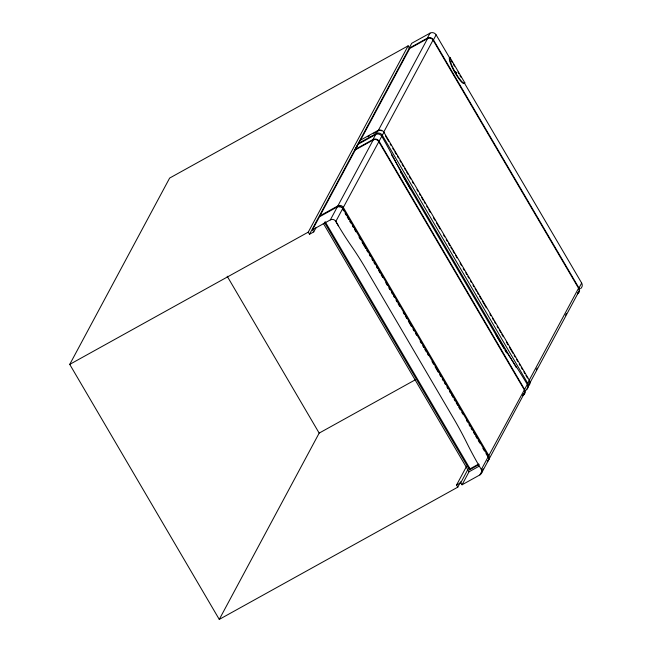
<?xml version="1.0" encoding="UTF-8"?>
<svg xmlns="http://www.w3.org/2000/svg" width="652" height="652" viewBox="0 0 652 652"><rect width="100%" height="100%" fill="white"/><g stroke="black" fill="none" stroke-linecap="round" stroke-linejoin="round"><path stroke-width="0.98" d="M460.671 481.787L457.786 487.158L219.276 619.4L69.74 364.387L169.634 178.077L408.144 45.836L409.391 47.963L309.496 234.264L308.249 232.145L408.144 45.836M522.749 394.99A4.018 3.912 28.2 0 0 524.184 389.651L378.673 141.5A4.018 3.912 28.2 0 0 373.213 139.968L355.364 149.862L355.112 149.438L357.793 144.442L375.65 134.54A4.507 4.385 28.2 0 1 381.77 136.26A117.034 22.641 61 0 1 396.31 162.951A117.034 22.641 61 0 0 410.841 189.65M358.576 143.872L359.937 140.449L377.793 130.547A4.507 4.385 28.2 0 1 383.914 132.258L529.432 380.418A4.507 4.385 28.2 0 1 528.299 386.106M309.496 234.264L313.759 231.908L312.512 229.781L319.472 216.798L337.32 206.896A4.018 3.912 28.2 0 1 342.789 208.428L488.291 456.563A4.018 3.912 28.2 0 1 487.288 461.64M357.598 145.706L320.01 215.796L337.858 205.902L373.213 139.968M313.759 231.908L316.081 227.581M355.112 149.438L372.977 139.536L375.65 134.54M358.323 143.448L376.188 133.546L377.793 130.547M430.018 33.146L411.73 43.285L409.057 48.281L427.337 38.142L430.018 33.146A4.507 4.385 28.2 0 1 436.131 34.866L450.483 59.324M312.512 229.781L330.36 219.887L337.32 206.896M378.03 130.979L427.573 38.574A4.018 3.912 28.2 0 1 433.042 40.106L578.544 288.241A4.018 3.912 28.2 0 1 577.55 293.318M342.789 208.428L335.829 221.411L338.388 225.779A78.395 15.167 61 0 0 351.428 246.106A78.395 15.167 61 0 1 367.027 270.808L452.268 416.163A78.395 15.167 61 0 1 466.799 442.855A78.395 15.167 61 0 0 481.331 469.546A4.018 3.912 28.2 0 1 479.896 474.901L462.048 484.795L460.801 482.676L467.769 469.684M487.394 460.915A4.018 3.912 28.2 0 0 488.829 455.561L343.327 207.426L381.77 136.252M383.498 132.511L433.042 40.106M526.694 389.105A4.507 4.385 28.2 0 0 527.818 383.417L382.308 135.257L383.914 132.258M578.267 292.349L577.379 294.011A4.507 4.385 28.2 0 0 578.976 288.021L433.458 39.853L436.139 34.858M219.276 619.4L319.17 433.099L415.283 379.806M457.786 487.158L456.547 485.031L466.628 466.221M469.041 468.975L469.579 467.981M324.566 222.593L469.538 469.831L470.076 468.829L478.78 464.004M462.048 484.795L469.008 471.812L479.212 466.156M481.331 469.546L488.291 456.563M488.829 455.561L527.289 384.419A117.034 22.641 61 0 0 511.681 359.717A117.034 22.641 61 0 1 496.074 335.014M578.544 288.241L529 380.646A4.018 3.912 28.2 0 1 529.4 381.599M527.827 383.417L529.432 380.418M578.976 288.021L581.657 283.025L464.436 83.122A14.89 2.877 61 0 1 455.357 73.374A14.89 2.877 61 0 1 449.489 57.62L449.913 57.384L464.868 82.894L464.436 83.122M479.896 474.901L483.148 468.845M536.229 369.847L537.191 368.054M565.569 315.128L566.531 313.327M524.795 392.072L523.01 395.405A4.507 4.385 28.2 0 0 524.607 389.415L379.097 141.248M481.347 473.482L488.315 460.499M488.845 459.497L524.2 393.572M578.568 292.178L529.025 384.582A4.018 3.912 28.2 0 0 529.416 383.637M427.573 38.574L409.725 48.476L360.181 140.873L359.937 140.449M367.834 136.635L369.529 135.689M373.783 133.334L375.479 132.397M69.74 364.387L308.249 232.145M469.538 469.831L479.114 464.526M456.547 485.031L460.801 482.676M451.477 61.027L452.48 62.722M453.474 64.426L454.468 66.121M457.957 72.079L458.959 73.774M459.953 75.477L460.948 77.172M385.552 136.015L388.641 141.28M390.181 143.905L391.208 145.657M392.748 148.289L393.775 150.041M394.81 151.802L396.351 154.426M397.378 156.178L398.405 157.939M399.945 160.563L400.98 162.324M402.007 164.076L403.547 166.7M404.574 168.46L405.601 170.213M406.636 171.965L408.176 174.597M409.203 176.35L410.744 178.982M412.284 181.606L413.319 183.367M416.913 189.504L417.94 191.256M419.489 193.888L420.516 195.641M421.542 197.393L423.083 200.025M424.11 201.778L425.145 203.53M426.685 206.162L427.712 207.915M428.739 209.667L430.279 212.299M433.368 217.556L434.908 220.189M436.449 222.821L440.051 228.958M443.653 235.095L444.68 236.847M446.221 239.48L447.248 241.232M448.274 242.984L449.823 245.617M450.85 247.369L451.877 249.121M452.904 250.873L454.444 253.506M455.479 255.258L457.019 257.89M460.1 263.155L461.649 265.78M463.189 268.412L464.216 270.164M465.756 272.797L466.783 274.549M467.818 276.301L468.845 278.062M470.385 280.686L471.412 282.438M472.953 285.071L473.988 286.823M475.015 288.583L476.555 291.208M477.582 292.96L478.609 294.72M479.644 296.473L481.184 299.105M482.211 300.857L486.327 307.866M489.921 314.003L490.948 315.764M492.496 318.388L493.523 320.14M494.55 321.901L495.577 323.653M497.117 326.285L498.152 328.037M499.179 329.79L500.72 332.422M501.747 334.174L503.287 336.807M506.376 342.064L507.916 344.696M509.465 347.329L513.059 353.465M514.086 355.218L515.113 356.97M516.661 359.602L517.688 361.355M519.228 363.987L520.255 365.739M521.282 367.492L522.317 369.244M523.858 371.876L524.884 373.629M525.911 375.381L527.452 378.013M391.428 154.663L516.327 367.655M400.662 172.315L401.689 174.068M402.716 175.82L503.963 348.494M504.998 350.246L506.539 352.879M357.793 144.442L358.038 144.874M342.585 209.056L343.612 210.808M345.152 213.44L346.179 215.193M347.206 216.945L348.755 219.577M349.782 221.33L350.809 223.082M352.349 225.706L353.376 227.466M354.403 229.219L355.951 231.843M359.032 237.108L360.572 239.732M362.113 242.365L365.715 248.502M366.742 250.254L367.769 252.006M369.309 254.63L370.336 256.391M371.885 259.015L372.911 260.767M373.938 262.52L374.965 264.272M376.506 266.904L377.532 268.657M378.559 270.409L380.108 273.041M381.135 274.794L382.675 277.426M385.756 282.683L387.296 285.315M388.845 287.94L389.872 289.692M391.412 292.324L392.439 294.076M393.466 295.829L394.493 297.581M396.041 300.213L397.068 301.966M398.095 303.718L399.635 306.35M403.229 312.487L404.264 314.24M405.291 315.992L406.832 318.616M408.372 321.249L411.453 326.505M413.001 329.138L414.028 330.89M415.568 333.522L416.595 335.275M420.198 341.412L421.225 343.164M422.765 345.788L423.792 347.54M424.819 349.301L426.359 351.925M427.386 353.677L428.421 355.43M432.015 361.567L433.556 364.199M435.096 366.823L438.185 372.088M439.725 374.713L440.752 376.473M442.292 379.097L443.319 380.849M444.346 382.602L445.381 384.354M446.922 386.986L447.948 388.739M449.489 391.371L450.516 393.123M451.543 394.876L453.091 397.508M454.118 399.26L455.145 401.013M456.172 402.765L457.712 405.397M458.739 407.15L460.279 409.774M461.828 412.406L462.855 414.159M466.449 420.296L467.476 422.048M469.024 424.68L470.051 426.432M471.078 428.185L472.105 429.937M473.645 432.569L474.672 434.322M475.699 436.074L477.248 438.698M478.275 440.45L479.815 443.083M482.896 448.34L484.436 450.972M485.984 453.605L487.011 455.357M338.388 225.779L335.829 221.411A4.018 3.912 28.2 0 0 330.36 219.887M325.103 221.598L470.076 468.829M323.294 223.302L469.008 471.812M227.189 276.228L319.17 433.099M487.525 456.229L487.696 456.571A2.526 2.461 28.2 0 1 487.802 456.873M378.494 130.759A4.018 3.912 28.2 0 1 380.026 130.481M380.548 130.53A4.018 3.912 28.2 0 1 381.559 130.808M372.977 139.536A4.507 4.385 28.2 0 1 379.089 141.248M528.731 385.006A4.018 3.912 28.2 0 1 528.389 385.381M376.188 133.546A4.507 4.385 28.2 0 1 382.3 135.257M581.649 283.025A4.507 4.385 28.2 0 1 580.524 288.706M527.289 384.419A4.507 4.385 28.2 0 1 526.596 389.725M526.156 390.1A4.507 4.385 28.2 0 1 525.683 390.409M464.868 82.894A14.89 2.877 61 0 1 455.781 73.138A14.89 2.877 61 0 1 449.913 57.384M338.901 207.043A2.526 2.461 28.2 0 1 340.515 206.961M341.395 207.401A2.526 2.461 28.2 0 1 341.64 207.621M337.858 205.902A4.018 3.912 28.2 0 1 343.327 207.426M427.345 38.15A4.507 4.385 28.2 0 1 433.458 39.862M455.552 71.785L456.547 73.489L455.552 71.785"/></g></svg>
